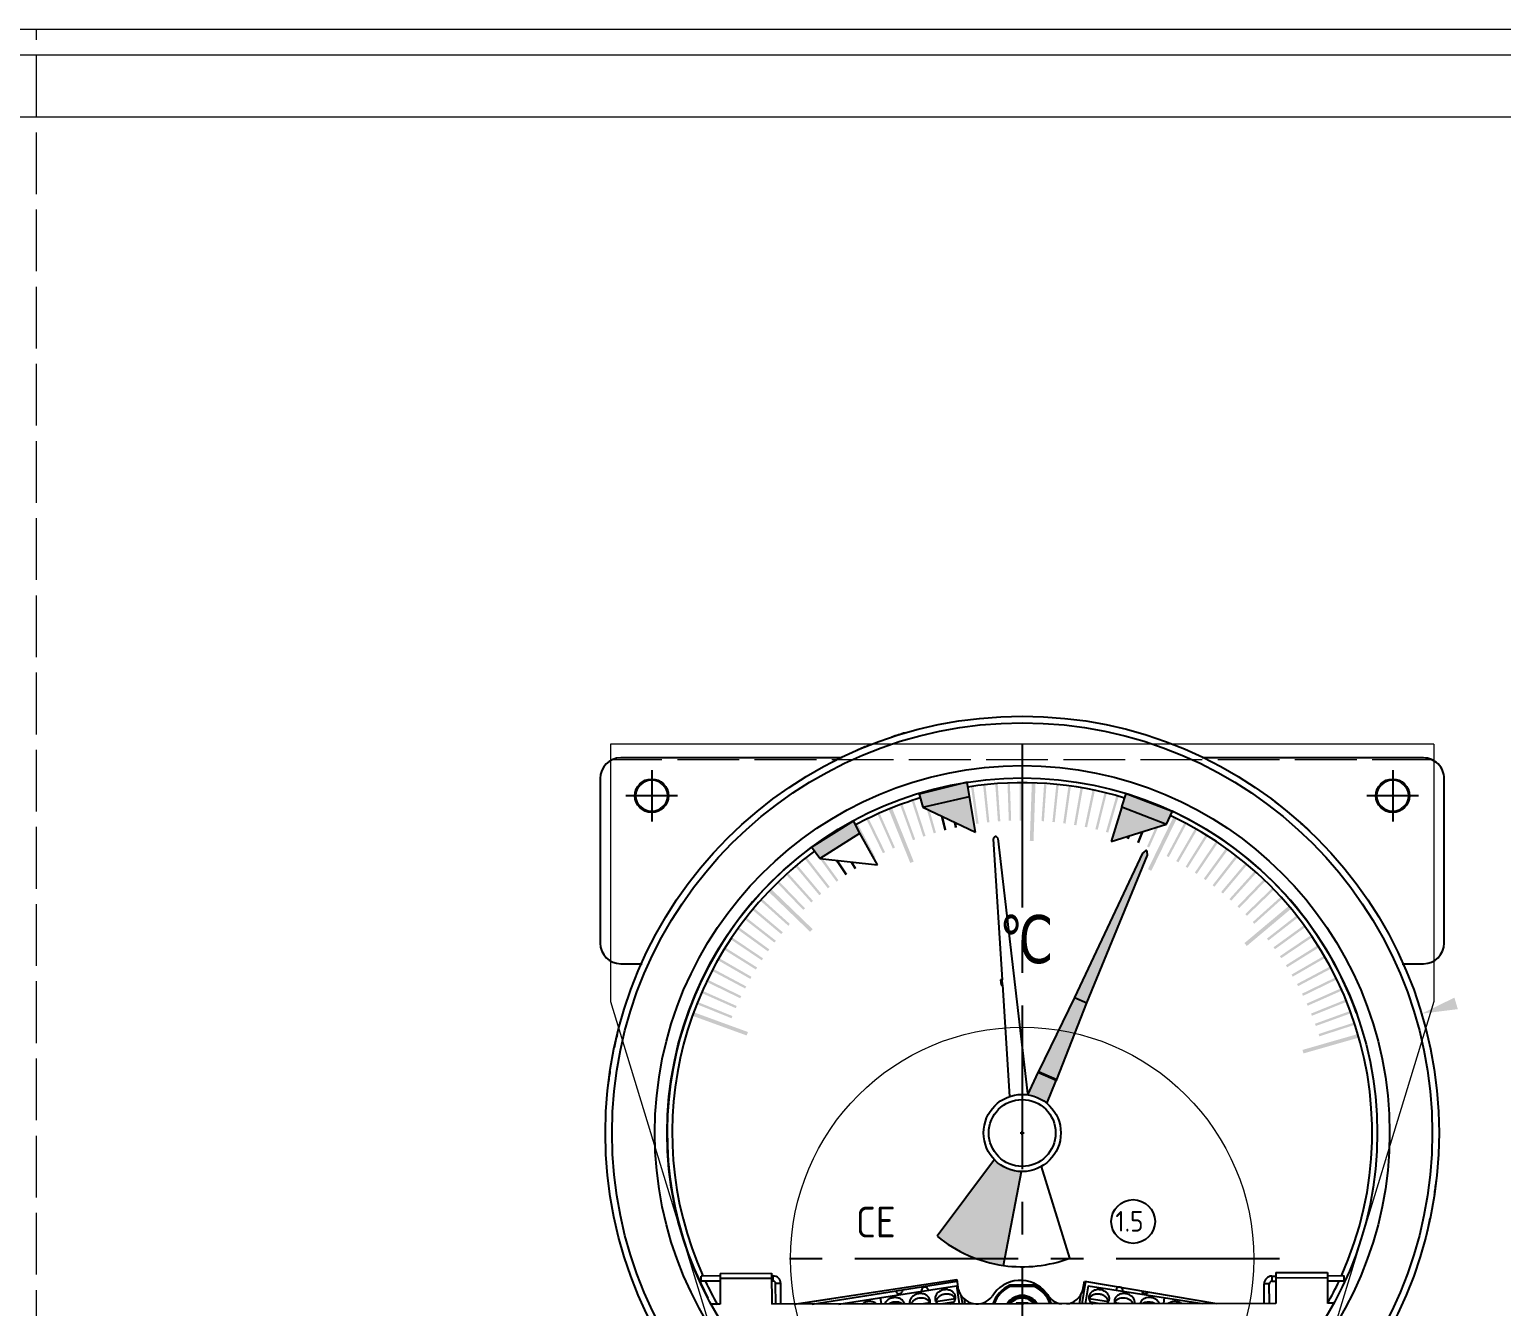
# Model space of a CAD drawing. Header units: millimetres. Extents: x 55614 to 110757, y -66981 to -47484.
# Drawn here: x 65531.3 to 65817.3, y -55381.4 to -55133.2 of the extents above; entities that cross this region are included whole.
import ezdxf

# ---------------------------------------------------------------- set-up
doc = ezdxf.new("R2010")
doc.units = ezdxf.units.MM
doc.linetypes.add('ACAD_ISO02W100', pattern=[15, 12, -3])
doc.linetypes.add('CENTER', pattern=[50.8, 31.75, -6.35, 6.35, -6.35])
doc.layers.get('0').update_dxf_attribs({"lineweight": 15})
for name, color, linetype in [('02___PRT_ALL_AXES', 7, 'Continuous'), ('03___PRT_ALL_CURVES', 7, 'Continuous'), ('06___PRT_ALL_SURFS', 7, 'Continuous'), ('CEN', 1, 'CENTER'), ('尺寸', 3, 'Continuous')]:
    doc.layers.add(name, color=color, linetype=linetype)
for name, color, linetype, lineweight in [('DAS', 3, 'ACAD_ISO02W100', 18), ('DIM', 5, 'Continuous', 18), ('THICK', 7, 'Continuous', 0)]:
    doc.layers.add(name, color=color, linetype=linetype, lineweight=lineweight)
doc.styles.add('KE', font='SIMLI.TTF', dxfattribs={"width": 0.8, "height": 6})
doc.styles.get("Standard").update_dxf_attribs({"font": 'isocp.shx', "width": 0.707, "bigfont": 'hztxt.shx'})

# ---------------------------------------------------------------- blocks, each defined once
blk = doc.blocks.new('A$C6BE85039')
at = {"lineweight": -3}
h = blk.add_hatch(color=21, dxfattribs=at)
h.paths.add_polyline_path([(-208.73, 1627.92), (-217.76, 1625.85), (-207.58, 1621)])
h.paths.add_polyline_path([(-208.73, 1627.92), (-209.19, 1630.69), (-218.51, 1628.39), (-217.76, 1625.85)])
for points in [[(-207.96, 1629.86), (-206.95, 1622.66), (-207.41, 1622.59), (-208.42, 1629.8)], [(-205.61, 1630.15), (-204.85, 1622.92), (-205.31, 1622.87), (-206.07, 1630.1)], [(-203.24, 1630.36), (-202.73, 1623.1), (-203.2, 1623.07), (-203.71, 1630.33)], [(-200.87, 1630.48), (-200.62, 1623.21), (-201.08, 1623.2), (-201.34, 1630.47)], [(-198.5, 1630.53), (-198.5, 1623.25), (-198.97, 1623.25), (-198.97, 1630.53)], [(-195.89, 1630.5), (-196.28, 1619.28), (-197, 1619.31), (-196.61, 1630.53)], [(-196.13, 1630.49), (-196.38, 1623.22), (-196.85, 1623.23), (-196.59, 1630.5)], [(-193.76, 1630.36), (-194.26, 1623.11), (-194.73, 1623.14), (-194.22, 1630.39)], [(-191.39, 1630.16), (-192.15, 1622.92), (-192.61, 1622.97), (-191.85, 1630.2)], [(-189.03, 1629.87), (-190.05, 1622.66), (-190.51, 1622.73), (-189.5, 1629.93)], [(-186.69, 1629.5), (-187.95, 1622.33), (-188.41, 1622.41), (-187.15, 1629.58)], [(-184.36, 1629.04), (-185.87, 1621.93), (-186.33, 1622.03), (-184.82, 1629.14)], [(-182.05, 1628.51), (-183.81, 1621.45), (-184.26, 1621.57), (-182.5, 1628.62)], [(-179.75, 1627.9), (-181.76, 1620.91), (-182.21, 1621.03), (-180.2, 1628.03)], [(-223.76, 1625.67), (-219.56, 1615.27), (-220.23, 1615), (-224.43, 1625.41)], [(-223.97, 1625.57), (-221.25, 1618.82), (-221.68, 1618.65), (-224.4, 1625.39)], [(-221.76, 1626.42), (-219.27, 1619.58), (-219.71, 1619.42), (-222.19, 1626.26)], [(-219.51, 1627.19), (-217.26, 1620.27), (-217.71, 1620.13), (-219.95, 1627.05)], [(-216.48, 1625.24), (-217.04, 1625.51), (-215.68, 1620.76), (-215.24, 1620.89)], [(-230, 1620.82), (-231.29, 1623.17), (-239.4, 1618.05), (-237.83, 1615.87)], [(-230.02, 1620.81), (-230, 1620.82), (-227.33, 1615.96), (-227.01, 1616.13), (-230.42, 1622.56), (-230.83, 1622.34)], [(-228.31, 1623.63), (-225.12, 1617.1), (-225.54, 1616.89), (-228.73, 1623.43)], [(-226.16, 1624.64), (-223.2, 1617.99), (-223.62, 1617.8), (-226.58, 1624.45)], [(-213.82, 1623.97), (-214.36, 1624.23), (-213.64, 1621.33), (-213.19, 1621.44)], [(-211.31, 1622.77), (-211.84, 1623.02), (-211.58, 1621.82), (-211.12, 1621.92)], [(-171.98, 1622.08), (-172.58, 1621.9), (-174.22, 1618.2), (-173.8, 1618.01)], [(-168.47, 1623.57), (-173.39, 1613.48), (-174.03, 1613.8), (-169.11, 1623.89)], [(-168.69, 1623.65), (-171.88, 1617.12), (-172.29, 1617.32), (-169.11, 1623.86)], [(-166.57, 1622.58), (-169.99, 1616.15), (-170.4, 1616.37), (-166.98, 1622.8)], [(-177.44, 1620.38), (-178, 1620.21), (-178.17, 1619.76), (-177.73, 1619.6)], [(-174.79, 1621.21), (-175.37, 1621.03), (-176.18, 1619.01), (-175.75, 1618.84)], [(-164.5, 1621.43), (-168.13, 1615.13), (-168.54, 1615.36), (-164.9, 1621.66)], [(-162.46, 1620.21), (-166.32, 1614.04), (-166.71, 1614.28), (-162.86, 1620.45)], [(-237.21, 1615.8), (-237.83, 1615.87), (-238.83, 1617.26), (-238.84, 1617.25), (-234.57, 1611.37), (-234.19, 1611.64)], [(-160.47, 1618.91), (-164.54, 1612.88), (-164.92, 1613.14), (-160.86, 1619.17)], [(-158.52, 1617.55), (-162.8, 1611.67), (-163.18, 1611.94), (-158.9, 1617.83)], [(-156.63, 1616.12), (-161.11, 1610.39), (-161.47, 1610.68), (-157, 1616.41)], [(-242.2, 1614.6), (-237.53, 1609.03), (-237.89, 1608.73), (-242.56, 1614.3)], [(-240.36, 1616.1), (-235.88, 1610.36), (-236.25, 1610.08), (-240.73, 1615.81)], [(-234.22, 1615.48), (-234.83, 1615.55), (-232.84, 1612.6), (-232.45, 1612.86)], [(-231.41, 1615.18), (-232, 1615.25), (-231.07, 1613.77), (-230.68, 1614.01)], [(-154.78, 1614.63), (-159.46, 1609.06), (-159.82, 1609.36), (-155.14, 1614.93)], [(-245.73, 1611.42), (-240.68, 1606.19), (-241.01, 1605.87), (-246.07, 1611.1)], [(-243.99, 1613.04), (-239.13, 1607.64), (-239.47, 1607.33), (-244.34, 1612.73)], [(-152.99, 1613.08), (-157.86, 1607.67), (-158.21, 1607.98), (-153.34, 1613.39)], [(-151.26, 1611.46), (-156.31, 1606.22), (-156.64, 1606.55), (-151.59, 1611.78)], [(-249.03, 1608.01), (-243.62, 1603.14), (-243.93, 1602.8), (-249.34, 1607.66)], [(-247.26, 1609.93), (-239.19, 1602.13), (-239.69, 1601.62), (-247.76, 1609.41)], [(-247.41, 1609.75), (-242.18, 1604.69), (-242.5, 1604.36), (-247.73, 1609.41)], [(-149.58, 1609.78), (-154.81, 1604.73), (-155.13, 1605.06), (-149.9, 1610.11)], [(-147.96, 1608.04), (-153.36, 1603.18), (-153.67, 1603.52), (-148.27, 1608.39)], [(-250.58, 1606.22), (-245.01, 1601.54), (-245.31, 1601.18), (-250.88, 1605.86)], [(-146.23, 1606.09), (-154.83, 1598.87), (-155.29, 1599.43), (-146.69, 1606.64)], [(-146.4, 1606.25), (-151.97, 1601.58), (-152.27, 1601.93), (-146.7, 1606.61)], [(-253.5, 1602.48), (-247.62, 1598.2), (-247.89, 1597.82), (-253.78, 1602.1)], [(-252.08, 1604.37), (-246.34, 1599.89), (-246.63, 1599.53), (-252.36, 1604.01)], [(-144.9, 1604.41), (-150.64, 1599.93), (-150.92, 1600.3), (-145.19, 1604.78)], [(-143.48, 1602.51), (-149.36, 1598.24), (-149.63, 1598.62), (-143.75, 1602.89)], [(-254.86, 1600.53), (-248.83, 1596.46), (-249.09, 1596.08), (-255.12, 1600.15)], [(-142.11, 1600.57), (-148.14, 1596.5), (-148.4, 1596.89), (-142.37, 1600.96)], [(-257.38, 1596.51), (-251.08, 1592.87), (-251.31, 1592.46), (-257.61, 1596.1)], [(-256.16, 1598.54), (-249.99, 1594.69), (-250.23, 1594.29), (-256.4, 1598.15)], [(-140.82, 1598.58), (-146.99, 1594.73), (-147.24, 1595.12), (-141.07, 1598.98)], [(-139.6, 1596.55), (-145.9, 1592.91), (-146.13, 1593.31), (-139.83, 1596.95)], [(-258.53, 1594.43), (-252.11, 1591.01), (-252.32, 1590.6), (-258.75, 1594.02)], [(-138.45, 1594.47), (-144.87, 1591.06), (-145.09, 1591.47), (-138.66, 1594.88)], [(-259.6, 1592.31), (-253.07, 1589.13), (-253.27, 1588.71), (-259.81, 1591.89)], [(-137.37, 1592.36), (-143.91, 1589.17), (-144.11, 1589.59), (-137.57, 1592.77)], [(-136.36, 1590.2), (-143.01, 1587.25), (-143.2, 1587.67), (-136.55, 1590.63)], [(-261.53, 1587.98), (-254.79, 1585.25), (-254.96, 1584.82), (-261.71, 1587.55)], [(-260.61, 1590.16), (-253.96, 1587.2), (-254.15, 1586.78), (-260.8, 1589.74)], [(-135.44, 1588.02), (-142.18, 1585.3), (-142.35, 1585.73), (-135.61, 1588.45)], [(-262.32, 1585.99), (-251.78, 1582.15), (-252.02, 1581.47), (-262.57, 1585.31)], [(-262.38, 1585.76), (-255.55, 1583.27), (-255.71, 1582.84), (-262.54, 1585.32)], [(-134.58, 1585.8), (-141.42, 1583.32), (-141.58, 1583.75), (-134.74, 1586.24)], [(-133.81, 1583.56), (-140.73, 1581.31), (-140.87, 1581.76), (-133.95, 1584)], [(-133.03, 1581.07), (-143.82, 1577.98), (-144.02, 1578.67), (-133.23, 1581.76)], [(-198.64, 1555.03, -0.199156), (-203.9, 1557.34), (-215.02, 1542.44, 0.134408), (-202.12, 1536.76)]]:
    blk.add_hatch(color=21, dxfattribs=at).paths.add_polyline_path(points)
h = blk.add_hatch(color=21, dxfattribs=at)
h.paths.add_polyline_path([(-170.46, 1622.56), (-169.29, 1625.04, 0.000123), (-169.32, 1625.06), (-178.3, 1628.51), (-179.11, 1625.89)])
h.paths.add_polyline_path([(-181.22, 1619.2), (-170.46, 1622.56), (-179.11, 1625.89)])
h = blk.add_hatch(color=21, dxfattribs=at)
h.paths.add_polyline_path([(-237.83, 1615.87), (-226.62, 1614.67), (-230, 1620.82)], flags=17)
edge = h.paths.add_edge_path()
edge.add_line((-237.83, 1615.87), (-226.62, 1614.67))
edge.add_line((-239.4, 1618.05), (-237.83, 1615.87))
edge.add_line((-239.4, 1618.05), (-231.29, 1623.17))
edge.add_line((-230, 1620.82), (-231.29, 1623.17))
edge.add_line((-226.62, 1614.67), (-230, 1620.82))
edge = h.paths.add_edge_path(flags=17)
edge.add_line((-237.83, 1615.87), (-230, 1620.82))
edge.add_line((-230, 1620.82), (-231.29, 1623.17))
edge.add_line((-239.4, 1618.05), (-231.29, 1623.17))
edge.add_line((-239.4, 1618.05), (-237.83, 1615.87))
h = blk.add_hatch(color=21, dxfattribs=at)
h.paths.add_polyline_path([(-174.16, 1616.51), (-174.2, 1617.23, 4.185988), (-174.28, 1617.06, 4769.851115), (-174.28, 1617.06, 3563.808116), (-174.28, 1617.06, 0.000301), (-174.28, 1617.06, 0.000418), (-174.28, 1617.06, 21955.159338), (-174.28, 1617.06, 1896.609177), (-174.28, 1617.06, 1.001606), (-174.53, 1617.37), (-175.09, 1616.91), (-188.32, 1588.87), (-185.91, 1587.81)])
h.paths.add_polyline_path([(-185.91, 1587.81), (-188.32, 1588.87), (-195.34, 1574.5), (-191.76, 1572.93)])
h.paths.add_polyline_path([(-191.86, 1572.72), (-195.43, 1574.29), (-197.48, 1569.96, -0.141326), (-193.67, 1568.28)])
at = {"color": 21}
for p, q in [((396, 1777), (-396, 1777)), ((462.01, 1772), (-462, 1772)), ((-462, 1760), (462.01, 1760)), ((-118.48, 1638.07), (-278.48, 1638.07)), ((-118.48, 1638.07), (-278.48, 1638.07)), ((-278.48, 1638.07), (-278.48, 1588.07)), ((-118.48, 1638.07), (-118.48, 1588.07)), ((-278.48, 1588.07), (-223.48, 1408.07)), ((-118.48, 1588.07), (-173.48, 1408.07))]:
    blk.add_line(p, q, dxfattribs=at)
at = {"color": 21, "linetype": 'Continuous', "lineweight": -3}
for p, q in [((-221.24, 1640.29), (-221.23, 1640.26)), ((-221.24, 1640.29), (-221.23, 1640.26)), ((-230.52, 1636.95), (-230.51, 1636.92)), ((-233.47, 1635.42), (-276.48, 1635.42)), ((-120.48, 1635.42), (-163.51, 1635.42)), ((-280.48, 1631.42), (-280.48, 1599.42)), ((-116.48, 1599.42), (-116.48, 1631.42)), ((-218.51, 1628.39), (-217.76, 1625.85)), ((-217.76, 1625.85), (-208.73, 1627.92)), ((-207.58, 1621), (-208.73, 1627.92)), ((-217.76, 1625.85), (-207.58, 1621)), ((-179.11, 1625.89), (-181.22, 1619.2)), ((-179.11, 1625.89), (-170.46, 1622.56)), ((-170.46, 1622.56), (-169.28, 1625.05)), ((-150.04, 1627.49), (-150.06, 1627.47)), ((-230, 1620.82), (-231.29, 1623.17)), ((-181.22, 1619.2), (-170.46, 1622.56)), ((-237.83, 1615.87), (-230, 1620.82)), ((-203.81, 1620.09), (-204.12, 1619.65)), ((-204.12, 1619.65), (-202.38, 1592.3)), ((-203.12, 1619.74), (-203.51, 1620.12)), ((-197.36, 1570.21), (-203.12, 1619.74)), ((-142.51, 1621.12), (-142.53, 1621.1)), ((-142.51, 1621.12), (-142.53, 1621.1)), ((-175.09, 1616.91), (-188.32, 1588.87)), ((-185.91, 1587.81), (-174.16, 1616.51)), ((-174.53, 1617.37), (-175.09, 1616.91)), ((-174.16, 1616.51), (-174.2, 1617.23)), ((-237.83, 1615.87), (-226.62, 1614.67)), ((-276.48, 1595.42), (-272.3, 1595.42)), ((-124.66, 1595.42), (-120.48, 1595.42)), ((-202.38, 1592.3), (-202.68, 1592.27)), ((-202.68, 1592.27), (-202.59, 1591.27)), ((-202.59, 1591.27), (-202.29, 1591.3)), ((-202.29, 1591.3), (-202.38, 1592.3)), ((-202.31, 1591.3), (-200.93, 1569.61)), ((-188.32, 1588.87), (-195.34, 1574.5)), ((-191.76, 1572.93), (-185.91, 1587.81)), ((-188.32, 1588.87), (-185.91, 1587.81)), ((-277.21, 1581.69), (-277.18, 1581.69)), ((-277.21, 1581.69), (-277.18, 1581.69)), ((-195.43, 1574.29), (-197.48, 1569.95)), ((-195.43, 1574.29), (-195.34, 1574.5)), ((-191.86, 1572.72), (-195.43, 1574.29)), ((-195.34, 1574.5), (-191.76, 1572.93)), ((-278.95, 1571.99), (-278.92, 1571.98)), ((-193.67, 1568.28), (-191.86, 1572.72)), ((-191.86, 1572.72), (-191.76, 1572.93)), ((-189.21, 1538.21), (-194.73, 1556.04)), ((-118, 1553.06), (-118.03, 1553.07)), ((-119.75, 1543.36), (-119.78, 1543.36)), ((-119.75, 1543.36), (-119.77, 1543.36)), ((-257.17, 1534.73), (-260.89, 1534.72)), ((-260.89, 1533.72), (-260.89, 1534.72)), ((-257.16, 1533.73), (-260.89, 1533.72)), ((-257.17, 1535.23), (-247.17, 1535.25)), ((-257.17, 1535.23), (-257.16, 1529.24)), ((-247.17, 1534.25), (-257.17, 1534.24)), ((-247.17, 1535.25), (-247.16, 1529.25)), ((-246.89, 1534.75), (-247.17, 1534.75)), ((-246.89, 1533.75), (-247.16, 1533.75)), ((-246.89, 1533.75), (-246.89, 1534.75)), ((-239.31, 1529.26), (-211.14, 1533.73)), ((-186.83, 1529.35), (-186.14, 1533.7)), ((-149.97, 1534.71), (-149.17, 1534.72)), ((-149.97, 1534.71), (-149.96, 1533.71)), ((-149.96, 1533.71), (-149.16, 1533.72)), ((-149.17, 1535.4), (-139.17, 1535.41)), ((-149.17, 1535.4), (-149.16, 1529.4)), ((-149.17, 1534.4), (-139.17, 1534.42)), ((-139.17, 1535.41), (-139.16, 1529.42)), ((-139.17, 1534.79), (-135.97, 1534.81)), ((-139.16, 1533.79), (-135.97, 1533.81)), ((-135.97, 1534.81), (-135.97, 1533.81)), ((-246.38, 1529.25), (-246.39, 1533.25)), ((-245.39, 1533.25), (-246.39, 1533.25)), ((-245.38, 1529.26), (-245.39, 1533.25)), ((-234.12, 1529.27), (-211.27, 1532.84)), ((-226.09, 1530.53), (-225.89, 1529.29)), ((-211.27, 1532.84), (-210.72, 1529.31)), ((-210.38, 1530.98), (-210.11, 1529.31)), ((-196.08, 1532.94), (-200.87, 1532.94)), ((-196.13, 1532.69), (-200.82, 1532.69)), ((-187.34, 1529.35), (-187.03, 1531.3)), ((-185.69, 1532.84), (-186.23, 1529.35)), ((-185.69, 1532.84), (-163.53, 1529.38)), ((-170.86, 1530.53), (-171.04, 1529.37)), ((-150.46, 1533.21), (-151.46, 1533.2)), ((-151.43, 1529.4), (-151.46, 1533.2)), ((-150.43, 1529.4), (-150.46, 1533.21)), ((-257.16, 1529.24), (-258.83, 1529.23)), ((-149.16, 1529.4), (-247.16, 1529.25)), ((-241.71, 1529.39), (-235.45, 1530.38)), ((-241.69, 1529.26), (-241.71, 1529.39)), ((-241.53, 1529.26), (-241.71, 1529.39)), ((-216.41, 1529.49), (-217.69, 1529.3)), ((-211.47, 1530.28), (-215.23, 1529.68)), ((-211.77, 1529.64), (-213.9, 1529.3)), ((-212.45, 1529.31), (-212.03, 1529.37)), ((-209.77, 1530.31), (-209.61, 1529.31)), ((-200, 1530.01), (-200.02, 1530.05)), ((-199.63, 1529.44), (-199.69, 1529.33)), ((-197.32, 1529.44), (-199.63, 1529.44)), ((-197.26, 1529.33), (-197.32, 1529.44)), ((-196.93, 1530.05), (-196.95, 1530.01)), ((-181.72, 1529.68), (-185.48, 1530.28)), ((-183.35, 1529.35), (-185.18, 1529.64)), ((-184.92, 1529.37), (-184.78, 1529.35)), ((-179.61, 1529.36), (-180.54, 1529.5)), ((-138, 1529.42), (-139.16, 1529.42))]:
    blk.add_line(p, q, dxfattribs=at)
at = {"color": 21, "lineweight": -3}
for p, q in [((-209.19, 1630.69), (-218.51, 1628.39)), ((-208.73, 1627.92), (-209.19, 1630.69)), ((-179.11, 1625.89), (-178.3, 1628.51)), ((-178.3, 1628.51), (-169.32, 1625.06)), ((-239.4, 1618.05), (-231.29, 1623.17)), ((-226.62, 1614.67), (-230, 1620.82)), ((-237.83, 1615.87), (-239.4, 1618.05)), ((-198.85, 1562.53), (-198.1, 1562.53)), ((-198.48, 1562.15), (-198.48, 1562.9))]:
    blk.add_line(p, q, dxfattribs=at)
at = {"color": 21, "linetype": 'Continuous', "lineweight": -3, "ltscale": 10}
for radius in [81, 79.7, 71.4]:
    blk.add_circle((-198.48, 1562.53), radius, dxfattribs=at)
at = {"color": 21}
for centre, radius in [((-270.48, 1628.07), 3), ((-126.48, 1628.07), 3), ((-198.48, 1538.07), 45)]:
    blk.add_circle(centre, radius, dxfattribs=at)
at = {"color": 21, "linetype": 'Continuous', "lineweight": -3, "ltscale": 5}
for radius in [69, 7.5, 6.5]:
    blk.add_circle((-198.48, 1562.53), radius, dxfattribs=at)
at = {"color": 21, "lineweight": -3}
blk.add_circle((-176.92, 1545.32), 4.25, dxfattribs=at)
at = {"color": 21, "linetype": 'Continuous', "lineweight": -3}
for centre, radius, start, end in [((-189.29, 1537.07), 108.06, 107.2004, 108.618), ((-189.45, 1537.51), 107.58, 111.0824, 112.4385), ((-276.48, 1631.42), 4, 89.9996, 179.9996), ((-120.48, 1631.42), 4, 359.9996, 89.9996), ((-215.63, 1542.21), 107.58, 51.0823, 52.4385), ((-215.93, 1541.84), 108.06, 47.2004, 48.618), ((-203.65, 1619.98), 0.2, 44.9499, 145.3388), ((-174.4, 1617.22), 0.2, 3.0624, 129.4245), ((-276.48, 1599.42), 4, 179.9996, 269.9996), ((-120.48, 1599.42), 4, 269.9996, 359.9996), ((-171.83, 1557.75), 108.06, 167.2004, 168.618), ((-172.31, 1557.83), 107.58, 171.0823, 172.4385), ((-224.65, 1567.22), 107.58, 351.0823, 352.4385), ((-225.12, 1567.3), 108.06, 347.2004, 348.618), ((-198.54, 1563.22), 26.7, 262.3101, 290.4546), ((-246.89, 1533.25), 1.5, 0.0888, 90.0888), ((-246.89, 1533.25), 0.5, 0.0888, 90.0888), ((-149.96, 1533.21), 1.5, 90.4042, 180.4042), ((-149.96, 1533.21), 0.5, 90.4042, 180.4042), ((-198.48, 1527.44), 6, 113.5565, 161.6904), ((-198.48, 1527.44), 5.75, 114.0707, 160.8366), ((-198.48, 1527.44), 3.5, 32.9295, 147.2488), ((-198.48, 1527.44), 3.25, 35.7756, 144.3964), ((-145.12, 1544.56), 56.95, 191.7769, 192.0339), ((-251.83, 1544.56), 56.95, 347.9661, 348.2231), ((-198.48, 1527.44), 5.75, 19.342, 65.9291), ((-198.48, 1527.44), 6, 18.4842, 66.4434), ((-179.58, 1531.94), 0.65, 83.8091, 175.4723), ((-179.58, 1531.94), 0.65, 346.5313, 76.4641), ((-198.48, 1527.44), 3.05, 38.6214, 141.5501)]:
    blk.add_arc(centre, radius, start, end, dxfattribs=at)
at = {"color": 21, "linetype": 'Continuous', "lineweight": -3, "ltscale": 10}
for start, end in [(19.7339, 65.0018), (126.3962, 207.733)]:
    blk.add_arc((-198.47, 1562.52), 69, start, end, dxfattribs=at)
at = {"color": 21, "linetype": 'Continuous', "lineweight": -3}
for points, start_tangent, end_tangent in [([(-211.46, 1530.32), (-211.61, 1530.55), (-211.8, 1530.74), (-212.03, 1530.91), (-212.3, 1531.05), (-212.9, 1531.2), (-213.54, 1531.18), (-214.15, 1531), (-214.68, 1530.68), (-214.89, 1530.47), (-215.06, 1530.24), (-215.18, 1529.99), (-215.26, 1529.73)], (-0.475065, 0.879951), (-0.183648, -0.982992)), ([(-181.69, 1529.73), (-181.77, 1529.99), (-181.89, 1530.24), (-182.06, 1530.47), (-182.27, 1530.68), (-182.8, 1531), (-183.41, 1531.18), (-184.05, 1531.2), (-184.65, 1531.05), (-184.92, 1530.91), (-185.15, 1530.74), (-185.34, 1530.55), (-185.49, 1530.32)], (-0.183645, 0.982993), (-0.475068, -0.879949)), ([(-221.8, 1529.3), (-222.07, 1529.46), (-222.38, 1529.58), (-223.05, 1529.67), (-223.39, 1529.65), (-223.73, 1529.57), (-224.35, 1529.29)], (-0.810756, 0.585384), (-0.835945, -0.548813)), ([(-216.4, 1529.55), (-216.53, 1529.76), (-216.71, 1529.94), (-217.15, 1530.24), (-217.68, 1530.41), (-218.27, 1530.44), (-218.85, 1530.33), (-219.37, 1530.08), (-219.8, 1529.73), (-220.09, 1529.3)], (-0.473916, 0.88057), (-0.415437, -0.909622)), ([(-176.9, 1529.36), (-177.2, 1529.78), (-177.63, 1530.12), (-178.16, 1530.34), (-178.73, 1530.44), (-179.3, 1530.4), (-179.82, 1530.23), (-180.25, 1529.94), (-180.42, 1529.75), (-180.55, 1529.55)], (-0.458923, 0.888476), (-0.474623, -0.880189)), ([(-172.74, 1529.37), (-173.3, 1529.6), (-173.91, 1529.67), (-174.51, 1529.6), (-175.04, 1529.37)], (-0.874679, 0.484702), (-0.85308, -0.52178))]:
    blk.add_spline(points, degree=3, dxfattribs=dict(at, start_tangent=start_tangent, end_tangent=end_tangent))
at = {"layer": '02___PRT_ALL_AXES', "color": 21, "linetype": 'Continuous', "lineweight": -3}
for p, q in [((-203.89, 1557.35), (-215.02, 1542.44)), ((-202.12, 1536.76), (-198.64, 1555.03)), ((-242.82, 1529.27), (-211.18, 1534.03)), ((-211.18, 1534.03), (-210.89, 1532.07)), ((-186.71, 1531.97), (-186.4, 1533.75)), ((-186.4, 1533.75), (-160.7, 1529.39)), ((-193.8, 1531.43), (-193.58, 1531.15))]:
    blk.add_line(p, q, dxfattribs=at)
for centre in [(-270.48, 1628.07), (-126.48, 1628.07)]:
    blk.add_circle(centre, 3.25, dxfattribs=at)
at = {"layer": '02___PRT_ALL_AXES', "color": 21, "linetype": 'Continuous', "lineweight": -3, "ltscale": 10}
for start, end in [(72.9723, 98.9307), (106.9379, 118.4386), (335.8192, 64.9721), (126.4373, 204.2486)]:
    blk.add_arc((-198.48, 1562.59), 68, start, end, dxfattribs=at)
at = {"layer": '02___PRT_ALL_AXES', "color": 21, "linetype": 'Continuous', "lineweight": -3}
for centre, radius, start, end in [((-198.19, 1563.17), 26.7, 230.9332, 261.5536), ((-198.48, 1562.59), 68, 205.163, 209.4438), ((-198.83, 1527.53), 6.36, 37.8638, 149.7066), ((-198.48, 1562.59), 68, 330.7899, 334.8931), ((-222.38, 1531.94), 0.65, 188.0524, 10.2896), ((-217.38, 1531.94), 0.65, 4.5277, 193.4687), ((-207.26, 1533.08), 3.76, 195.5859, 321.419), ((-190.32, 1533.02), 3.76, 209.8196, 261.6982), ((-190.32, 1533.02), 3.76, 277.4948, 343.8548), ((-174.58, 1531.94), 0.65, 188.1275, 332.8006), ((-219.04, 1529.57), 1.31, 188.87, 192.364), ((-198.48, 1527.44), 3, 39.255, 140.9169)]:
    blk.add_arc(centre, radius, start, end, dxfattribs=at)
for points, start_tangent, end_tangent in [([(-221.34, 1529.29), (-221.43, 1529.55), (-221.56, 1529.79), (-221.75, 1530.01), (-221.98, 1530.19), (-222.24, 1530.34), (-222.54, 1530.45), (-223.18, 1530.54), (-223.84, 1530.45), (-224.44, 1530.19), (-224.69, 1530), (-224.91, 1529.79), (-225.08, 1529.55), (-225.21, 1529.29)], (-0.212576, 0.977145), (-0.346309, -0.938121)), ([(-216.39, 1529.99), (-216.47, 1530.29), (-216.63, 1530.58), (-216.86, 1530.83), (-217.14, 1531.03), (-217.47, 1531.18), (-217.84, 1531.28), (-218.22, 1531.31), (-218.61, 1531.28), (-218.99, 1531.19), (-219.35, 1531.04), (-219.67, 1530.84), (-219.94, 1530.59), (-220.15, 1530.31), (-220.29, 1530.01), (-220.35, 1529.69), (-220.34, 1529.37)], (-0.154141, 0.988049), (0.154141, -0.988049)), ([(-211.45, 1530.76), (-211.53, 1531.07), (-211.69, 1531.35), (-211.92, 1531.6), (-212.2, 1531.8), (-212.53, 1531.95), (-212.9, 1532.05), (-213.28, 1532.08), (-213.67, 1532.05), (-214.05, 1531.96), (-214.41, 1531.81), (-214.73, 1531.61), (-215, 1531.37), (-215.21, 1531.08), (-215.35, 1530.78), (-215.41, 1530.46), (-215.4, 1530.14)], (-0.154141, 0.988049), (0.154141, -0.988049)), ([(-212.1, 1529.31), (-211.78, 1529.62), (-211.56, 1529.98), (-211.45, 1530.37), (-211.45, 1530.76)], (0.787644, 0.61613), (-0.154141, 0.988049)), ([(-185.5, 1530.76), (-185.51, 1530.38), (-185.4, 1530), (-185.2, 1529.65), (-184.9, 1529.34)], (-0.154141, -0.988049), (0.76828, -0.640114)), ([(-181.55, 1530.14), (-181.54, 1530.46), (-181.61, 1530.78), (-181.75, 1531.08), (-181.95, 1531.37), (-182.22, 1531.61), (-182.54, 1531.81), (-182.9, 1531.96), (-183.28, 1532.05), (-183.67, 1532.08), (-184.05, 1532.05), (-184.42, 1531.95), (-184.75, 1531.8), (-185.03, 1531.6), (-185.26, 1531.35), (-185.42, 1531.07), (-185.5, 1530.76)], (0.154141, 0.988049), (-0.154141, -0.988049)), ([(-176.61, 1529.37), (-176.6, 1529.69), (-176.67, 1530.01), (-176.81, 1530.31), (-177.01, 1530.59), (-177.28, 1530.84), (-177.6, 1531.04), (-177.96, 1531.19), (-178.34, 1531.28), (-178.73, 1531.31), (-179.11, 1531.28), (-179.48, 1531.18), (-179.81, 1531.03), (-180.09, 1530.83), (-180.32, 1530.58), (-180.48, 1530.29), (-180.56, 1529.99)], (0.154141, 0.988049), (-0.154141, -0.988049)), ([(-171.78, 1529.37), (-171.91, 1529.62), (-172.09, 1529.84), (-172.56, 1530.22), (-173.14, 1530.46), (-173.78, 1530.54), (-174.4, 1530.46), (-174.94, 1530.21), (-175.17, 1530.04), (-175.35, 1529.84), (-175.5, 1529.61), (-175.59, 1529.37)], (-0.401683, 0.915779), (-0.266814, -0.963748)), ([(-226.74, 1529.28), (-227.03, 1529.49), (-227.36, 1529.64), (-227.73, 1529.74), (-228.12, 1529.77), (-228.9, 1529.64), (-229.57, 1529.28)], (-0.747031, 0.664789), (-0.786766, -0.617252)), ([(-216.46, 1529.3), (-216.38, 1529.64), (-216.39, 1529.99)], (0.347646, 0.937626), (-0.154141, 0.988049)), ([(-215.4, 1530.14), (-215.34, 1529.91), (-215.24, 1529.69), (-215.1, 1529.49), (-214.93, 1529.3)], (0.154141, -0.988049), (0.74829, -0.663372)), ([(-181.97, 1529.35), (-181.82, 1529.53), (-181.69, 1529.72), (-181.6, 1529.93), (-181.55, 1530.14)], (0.718807, 0.695209), (0.154141, 0.988049)), ([(-180.56, 1529.99), (-180.57, 1529.67), (-180.51, 1529.36)], (-0.154141, -0.988049), (0.309305, -0.950963)), ([(-167.52, 1529.38), (-168.14, 1529.67), (-168.49, 1529.74), (-168.84, 1529.77), (-169.52, 1529.67), (-169.82, 1529.54), (-170.1, 1529.38)], (-0.83414, 0.551552), (-0.802527, -0.596615))]:
    blk.add_spline(points, degree=3, dxfattribs=dict(at, start_tangent=start_tangent, end_tangent=end_tangent))
at = {"layer": '03___PRT_ALL_CURVES', "color": 21, "linetype": 'Continuous', "lineweight": -3}
blk.add_line((-193.64, 1573.51), (-193.55, 1573.72), dxfattribs=at)
at = {"layer": '06___PRT_ALL_SURFS', "color": 21, "linetype": 'Continuous', "lineweight": -3}
blk.add_line((-246.38, 1529.25), (-246.39, 1533.25), dxfattribs=at)
at = {"layer": 'CEN', "color": 21}
for p, q in [((-198.48, 1638.07), (-198.48, 1408.07)), ((-270.48, 1633.07), (-270.48, 1623.07)), ((-126.48, 1633.07), (-126.48, 1623.07)), ((-265.48, 1628.07), (-275.48, 1628.07)), ((-121.48, 1628.07), (-131.48, 1628.07)), ((-148.48, 1538.07), (-248.48, 1538.07))]:
    blk.add_line(p, q, dxfattribs=at)
at = {"layer": 'DAS', "color": 21}
for p, q in [((-390, 80), (-390, 1777)), ((-118.48, 1635.07), (-278.48, 1635.07))]:
    blk.add_line(p, q, dxfattribs=at)
at = {"layer": '尺寸', "color": 21, "lineweight": -3}
blk.add_solid([(-114.49, 1588.83), (-113.82, 1586.59), (-120.86, 1585.71)], dxfattribs=at)
at = {"color": 21}
for s, height, p in [('CE', 6, (-230.8, 1542.21)), ('1.5', 4, (-180.37, 1543.36))]:
    blk.add_text(s, height=height, dxfattribs=at).set_placement(p)
at = {"layer": 'DIM', "color": 21, "lineweight": -3, "style": 'KE', "width": 0.8}
blk.add_text('℃', height=9.32, dxfattribs=at).set_placement((-202.97, 1595.55))

msp = doc.modelspace()

# ---------------------------------------------------------------- block references
at = {"layer": 'THICK', "lineweight": -3}
msp.add_blockref('A$C6BE85039', (65922.653, -56910.185), dxfattribs=at)

doc.saveas('drawing.dxf')
